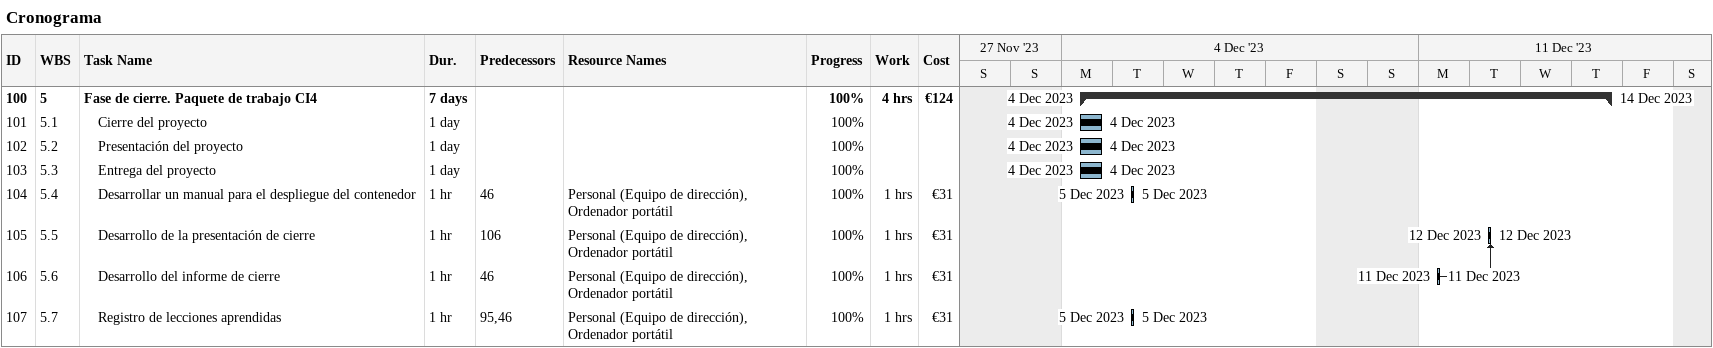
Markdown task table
Cronograma

| ID | WBS | Task | Duration | Start | Finish | Predecessors | Resources | % complete | Work (h) | Cost (€) |
|---|---|---|---|---|---|---|---|---|---|---|
| 100 | 5 | **Fase de cierre. Paquete de trabajo CI4** | 7d | 2023-12-04 | 2023-12-14 |  |  | 100 | 4 | 124 |
| 101 | 5.1 | Cierre del proyecto | 1d | 2023-12-04 | 2023-12-04 |  |  | 100 |  |  |
| 102 | 5.2 | Presentación del proyecto | 1d | 2023-12-04 | 2023-12-04 |  |  | 100 |  |  |
| 103 | 5.3 | Entrega del proyecto | 1d | 2023-12-04 | 2023-12-04 |  |  | 100 |  |  |
| 104 | 5.4 | Desarrollar un manual para el despliegue del contenedor | 1h | 2023-12-05 | 2023-12-05 | 46 | Personal (Equipo de dirección), Ordenador portátil | 100 | 1 | 31 |
| 105 | 5.5 | Desarrollo de la presentación de cierre | 1h | 2023-12-12 | 2023-12-12 | 106 | Personal (Equipo de dirección), Ordenador portátil | 100 | 1 | 31 |
| 106 | 5.6 | Desarrollo del informe de cierre | 1h | 2023-12-11 | 2023-12-11 | 46 | Personal (Equipo de dirección), Ordenador portátil | 100 | 1 | 31 |
| 107 | 5.7 | Registro de lecciones aprendidas | 1h | 2023-12-05 | 2023-12-05 | 95, 46 | Personal (Equipo de dirección), Ordenador portátil | 100 | 1 | 31 |
